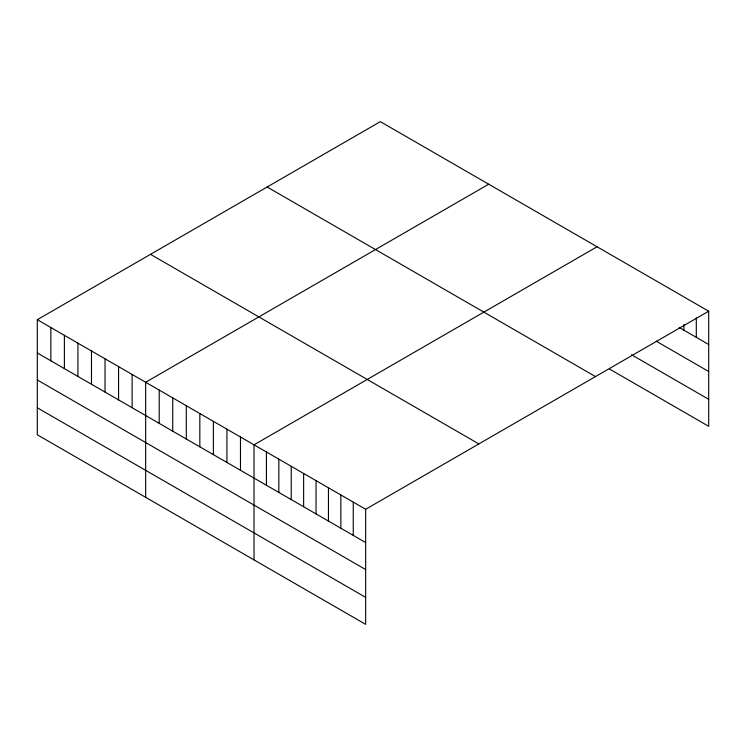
<?xml version="1.0" encoding="UTF-8"?>
<svg xmlns="http://www.w3.org/2000/svg" width="746" height="746" viewBox="0 0 746 746"><rect width="100%" height="100%" fill="white"/><g stroke="black" fill="none" stroke-linecap="round" stroke-linejoin="round"><path stroke-width="1.12" d="M37.3 319.698L365.661 509.276L365.661 624.355L37.3 434.778L37.3 319.698L380.339 121.645L708.7 311.222L708.7 426.302L609.463 369M488.705 184.206L145.656 382.26L145.656 497.34M597.061 246.767L254.013 444.821L254.013 559.892M365.661 509.276L708.7 311.222M679.121 327.419L708.7 344.503M656.219 341.192L708.7 371.499M631.405 354.686L708.7 399.306M267.143 187.004L595.495 376.581M150.506 254.349L478.857 443.917M37.3 352.979L365.661 542.556M37.3 379.975L365.661 569.552M37.3 407.782L365.661 597.36M696.298 317.833L696.298 337.341M683.886 324.445L683.886 330.18M353.25 502.114L353.25 535.395M340.847 494.952L340.847 528.233M328.445 487.791L328.445 521.072M316.043 480.629L316.043 513.91M303.631 473.468L303.631 506.748M291.229 466.306L291.229 499.587M278.827 459.144L278.827 492.425M266.425 451.983L266.425 485.264M240.473 437.007L240.473 470.278M226.924 429.183L226.924 462.455M213.384 421.359L213.384 454.64M199.835 413.545L199.835 446.817M186.295 405.721L186.295 439.002M172.746 397.898L172.746 431.179M159.206 390.083L159.206 423.355M132.117 374.445L132.117 407.717M118.567 366.622L118.567 399.903M105.027 358.798L105.027 392.079M91.478 350.984L91.478 384.255M77.938 343.16L77.938 376.441M64.389 335.346L64.389 368.617M50.849 327.522L50.849 360.803"/></g></svg>
